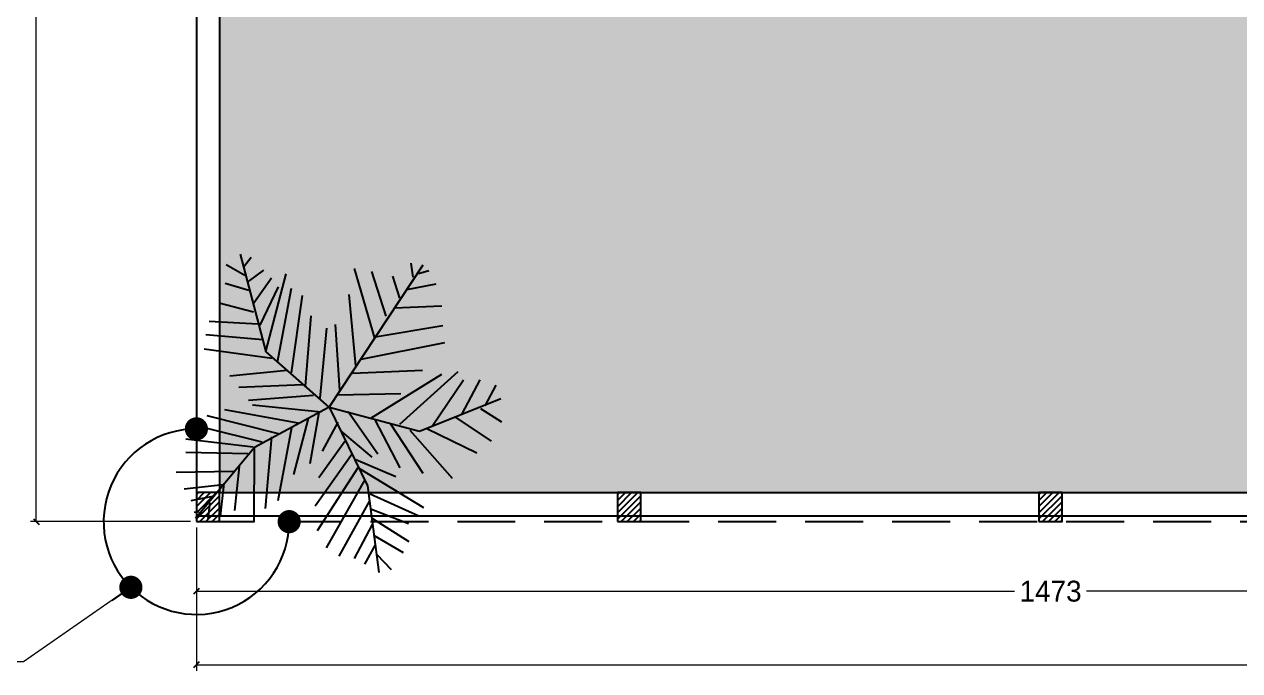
# Model space of a CAD drawing. Header units: centimetres. Extents: x 7997 to 116674, y 1017 to 13844.
# Drawn here: x 24609 to 25657, y 8771 to 9328 of the extents above; entities that cross this region are included whole.
import ezdxf

# ---------------------------------------------------------------- set-up
doc = ezdxf.new("R2010")
doc.units = ezdxf.units.CM
doc.header["$LTSCALE"] = 200
doc.header["$PDMODE"] = 2
doc.linetypes.add('DASHED2', pattern=[0.375, 0.25, -0.125])
for name, color, linetype in [('DIM', 11, 'Continuous'), ('P-DIM', 8, 'Continuous'), ('P-DIM-2', 11, 'Continuous'), ('P-LIMITS', 8, 'Continuous')]:
    doc.layers.add(name, color=color, linetype=linetype)
doc.layers.add('HAT', color=8, linetype='Continuous', lineweight=9)
doc.layers.add('P-WALL', color=8, linetype='Continuous', lineweight=25)
doc.styles.add('T1', font='times.ttf')
doc.styles.add('T2', font='')
doc.styles.get('T2').set_extended_font_data('Elisia')
doc.dimstyles.new('NORMAL', dxfattribs={"dimtxt": 18, "dimasz": 5, "dimexe": 5, "dimexo": 5, "dimgap": 1, "dimtad": 0, "dimdec": 0, "dimdsep": 46, "dimtxsty": 'T2', "dimblk1": 'OBLIQUE', "dimblk2": 'OBLIQUE', "dimsah": 1, "dimcen": 0.09, "dimclrd": 4, "dimclre": 4, "dimclrt": 6, "dimadec": 0, "dimazin": 0, "dimtfac": 1, "dimtdec": 0, "dimtofl": 0, "dimtmove": 1, "dimatfit": 2, "dimldrblk": 'OPEN30', "dimfxl": 0, "dimtolj": 1, "dimtzin": 0, "dimlwd": 5, "dimlwe": 5, "dimarcsym": 0})
doc.dimstyles.new('NORMAL-1', dxfattribs={"dimtxt": 10, "dimasz": 5, "dimexe": 5, "dimexo": 5, "dimgap": 1, "dimtad": 0, "dimdec": 0, "dimdsep": 46, "dimtxsty": 'T2', "dimblk1": 'OBLIQUE', "dimblk2": 'OBLIQUE', "dimsah": 1, "dimcen": 0.09, "dimclrd": 4, "dimclre": 4, "dimclrt": 6, "dimadec": 0, "dimazin": 0, "dimtfac": 1, "dimtdec": 0, "dimtofl": 0, "dimtmove": 1, "dimatfit": 3, "dimldrblk": 'OPEN30', "dimfxl": 0, "dimtolj": 1, "dimtzin": 0, "dimlwd": 5, "dimlwe": 5, "dimarcsym": 0})

# ---------------------------------------------------------------- blocks, each defined once
blk = doc.blocks.new('_OBLIQUE')
at = {"color": 0, "linetype": 'ByBlock'}
blk.add_line((-0.5, -0.5), (0.5, 0.5), dxfattribs=at)
blk = doc.blocks.new('DOT')
at = {"color": 0, "linetype": 'ByBlock'}
blk.add_line((-0.5, 0), (-1, 0), dxfattribs=at)
at = {"color": 0, "linetype": 'ByBlock', "const_width": 0.5}
blk.add_lwpolyline([(-0.25, 0, 1), (0.25, 0, 1)], format="xyb", close=True, dxfattribs=at)
blk = doc.blocks.new('*D1670')
at = {"layer": 'Defpoints', "color": 0, "transparency": 16777216}
for p in [(768, 323.9), (3451, 323.9), (768, 200.4)]:
    blk.add_point(p, dxfattribs=at)
at = {"layer": 'P-DIM', "color": 4, "lineweight": 5, "transparency": 16777216}
for p, q in [((768, 318.9), (768, 195.4)), ((3451, 318.9), (3451, 195.4)), ((768, 200.4), (2031.5, 200.4)), ((3451, 200.4), (2187.5, 200.4))]:
    blk.add_line(p, q, dxfattribs=at)
at = {"layer": 'P-DIM', "color": 4, "lineweight": 5, "transparency": 16777216, "xscale": 5, "yscale": 5, "zscale": 5, "rotation": 180}
blk.add_blockref('_OBLIQUE', (768, 200.4), dxfattribs=at)
at = {"layer": 'P-DIM', "color": 4, "lineweight": 5, "transparency": 16777216, "xscale": 5, "yscale": 5, "zscale": 5}
blk.add_blockref('_OBLIQUE', (3451, 200.4), dxfattribs=at)
at = {"layer": 'P-DIM', "color": 6, "transparency": 16777216, "insert": (2109.5, 200.4), "char_height": 55, "attachment_point": 5, "style": 'T1'}
blk.add_mtext('\\A1;2683', dxfattribs=at)
blk = doc.blocks.new('_Open30')
at = {"color": 0, "linetype": 'ByBlock', "lineweight": -2}
for p, q in [((-1, 0.27), (0, 0)), ((0, 0), (-1, -0.27)), ((0, 0), (-1, 0))]:
    blk.add_line(p, q, dxfattribs=at)
blk = doc.blocks.new('*D1673')
at = {"layer": 'Defpoints', "color": 0, "transparency": 16777216}
for p in [(768, 4479.9), (629.9, 323.9), (768, 323.9)]:
    blk.add_point(p, dxfattribs=at)
at = {"layer": 'P-DIM', "color": 4, "lineweight": 5, "transparency": 16777216}
for p, q in [((763, 4479.9), (624.9, 4479.9)), ((629.9, 4479.9), (629.9, 2481.9)), ((629.9, 323.9), (629.9, 2321.9)), ((763, 323.9), (624.9, 323.9))]:
    blk.add_line(p, q, dxfattribs=at)
at = {"layer": 'P-DIM', "color": 4, "lineweight": 5, "transparency": 16777216, "xscale": 5, "yscale": 5, "zscale": 5}
for p, rotation in [((629.9, 4479.9), 90), ((629.9, 323.9), 270)]:
    blk.add_blockref('_OBLIQUE', p, dxfattribs=dict(at, rotation=rotation))
at = {"layer": 'P-DIM', "color": 6, "transparency": 16777216, "insert": (629.9, 2401.9), "char_height": 55, "attachment_point": 5, "rotation": 90, "style": 'T1'}
blk.add_mtext('\\A1;4156', dxfattribs=at)
blk = doc.blocks.new('*D1448')
at = {"layer": 'Defpoints', "color": 0, "linetype": 'Continuous', "transparency": 16777216}
for p in [(24757.4, 8899.4), (26230.4, 8899.4), (24757.4, 8839.3)]:
    blk.add_point(p, dxfattribs=at)
at = {"layer": 'DIM', "color": 4, "lineweight": 5, "transparency": 16777216}
for p, q in [((24757.4, 8894.4), (24757.4, 8834.3)), ((26230.4, 8894.4), (26230.4, 8834.3)), ((24757.4, 8839.3), (25462.9, 8839.3)), ((26230.4, 8839.3), (25524.9, 8839.3))]:
    blk.add_line(p, q, dxfattribs=at)
at = {"layer": 'DIM', "color": 4, "linetype": 'Continuous', "lineweight": 5, "transparency": 16777216, "xscale": 5, "yscale": 5, "zscale": 5, "rotation": 180}
blk.add_blockref('_OBLIQUE', (24757.4, 8839.3), dxfattribs=at)
at = {"layer": 'DIM', "color": 4, "linetype": 'Continuous', "lineweight": 5, "transparency": 16777216, "xscale": 5, "yscale": 5, "zscale": 5}
blk.add_blockref('_OBLIQUE', (26230.4, 8839.3), dxfattribs=at)
at = {"layer": 'DIM', "color": 6, "linetype": 'Continuous', "transparency": 16777216, "insert": (25493.9, 8839.3), "char_height": 18, "attachment_point": 5, "style": 'T2'}
blk.add_mtext('\\A1;1473', dxfattribs=at)
blk = doc.blocks.new('*U1398')
for p, q in [((-10.186, 53.64), (-13.084, 55.962)), ((0, 0), (-10.5, 57)), ((-9.099, 51.782), (-6.563, 55.962)), ((-8.737, 47.138), (-17.069, 52.711)), ((-7.288, 39.707), (-21.778, 46.673)), ((-7.65, 43.423), (-2.578, 49.46)), ((-5.839, 35.992), (4.667, 48.067)), ((-5.114, 27.632), (10.463, 46.673)), ((-5.114, 28.097), (-24.676, 40.636)), ((-2.941, 16.486), (8.652, 37.85)), ((-3.665, 19.273), (-27.574, 35.527)), ((27, 9), (48, 36)), ((27.127, 9.056), (31.112, 35.992)), ((38.719, 34.134), (41.979, 28.561)), ((44.153, 36.456), (45.239, 32.741)), ((-48.585, 21.131), (-49.309, 29.026)), ((16.259, 5.805), (23.142, 31.348)), ((22.055, 7.198), (27.489, 32.277)), ((31.836, 30.883), (32.561, 16.486)), ((35.096, 32.741), (37.27, 22.524)), ((43.791, 29.954), (51.036, 30.883)), ((-31.5, 4.5), (-52.5, 25.5)), ((-43.513, 28.561), (-42.427, 15.558)), ((-38.442, 26.239), (-34.819, 7.663)), ((-35.544, 28.097), (-24.314, 3.947)), ((-14.533, 2.09), (-30.834, 25.31)), ((-1.129, 6.734), (9.014, 26.704)), ((10.101, 3.483), (17.708, 26.239)), ((40.53, 25.775), (48.862, 24.846)), ((-24.314, 23.917), (-2.941, 13.7)), ((3.942, 1.625), (11.187, 24.381)), ((-47.498, 19.737), (-55.83, 18.344)), ((36.183, 19.737), (48.137, 17.88)), ((-40.615, 13.7), (-55.105, 10.913)), ((-20.691, 13.7), (-1.129, 4.876)), ((33.285, 16.486), (48.862, 10.913)), ((0, 0), (27, 9)), ((29.662, 12.307), (48.137, 6.269)), ((-33.37, 6.269), (-52.207, 5.34)), ((0, 0), (-31.5, 4.5)), ((18.07, 5.805), (35.096, -3.483)), ((24.229, 7.663), (46.688, 1.625)), ((-28.299, 3.483), (-47.86, -5.805)), ((-21.416, 3.018), (-38.079, -8.128)), ((-15.982, 2.09), (-30.11, -9.521)), ((0, 0), (-22.5, -19.5)), ((-6.563, 1.161), (-21.416, -8.128)), ((0, 0), (18, -22.5)), ((6.478, 1.625), (26.04, -8.592)), ((11.187, 3.483), (30.749, -5.805)), ((-4.752, -3.483), (-3.665, -14.629)), ((2.493, -3.019), (-1.491, -20.202)), ((1.769, -2.555), (24.229, -9.521)), ((-6.563, -5.805), (-19.967, -9.985)), ((5.029, -6.27), (2.131, -25.775)), ((-13.446, -11.378), (-8.737, -32.741)), ((-9.461, -8.592), (-6.201, -23.453)), ((9.014, -11.378), (3.58, -35.992)), ((7.565, -9.056), (32.198, -14.629)), ((-17.431, -15.094), (-42.789, -18.809)), ((-15.257, -12.772), (-30.11, -12.772)), ((-17.069, -15.094), (-12.721, -40.172)), ((12.274, -15.094), (36.907, -18.809)), ((-22.5, -19.5), (-37.5, -45)), ((-20.691, -18.345), (-17.793, -44.352)), ((14.085, -16.951), (6.478, -40.172)), ((16.259, -19.738), (36.183, -22.989)), ((-24.314, -21.596), (-42.427, -22.06)), ((-25.038, -23.918), (-22.865, -45.281)), ((18.07, -22.524), (8.289, -45.745)), ((18, -22.5), (27, -52.5)), ((18.433, -22.524), (40.53, -29.026)), ((-26.849, -26.24), (-40.253, -25.775)), ((19.157, -25.311), (38.719, -33.206)), ((-28.299, -29.026), (-42.789, -31.348)), ((-29.023, -30.884), (-27.936, -43.887)), ((20.244, -30.419), (15.897, -44.816)), ((21.331, -32.741), (39.081, -40.636)), ((-30.834, -34.135), (-42.427, -35.528)), ((-32.646, -36.921), (-31.921, -44.352)), ((-34.457, -39.708), (-40.978, -42.494)), ((22.78, -37.85), (19.519, -48.532)), ((22.78, -38.314), (34.372, -44.816)), ((24.591, -43.423), (30.749, -47.603)), ((24.591, -45.745), (23.142, -50.854)), ((26.764, -49.925), (28.213, -50.854))]:
    blk.add_line(p, q)
blk = doc.blocks.new('01-PLOT LAYOUT-selattin')
at = {"layer": 'P-WALL'}
h = blk.add_hatch(dxfattribs=at)
h.set_pattern_fill('ANSI31', color=8, scale=30)
h.set_pattern_definition([(45, (-45439.844, -25508.878), (-2.65165043, 2.65165043), [])])
h.paths.add_polyline_path([(768, 323.9), (788, 323.9), (788, 348.9), (768, 348.9)])
h = blk.add_hatch(dxfattribs=at)
h.set_pattern_fill('ANSI31', color=8, scale=30)
h.set_pattern_definition([(45, (-45076.594, -25508.878), (-2.65165043, 2.65165043), [])])
h.paths.add_polyline_path([(1131.2, 323.9), (1151.2, 323.9), (1151.2, 348.9), (1131.2, 348.9)])
h = blk.add_hatch(dxfattribs=at)
h.set_pattern_fill('ANSI31', color=8, scale=30)
h.set_pattern_definition([(45, (-44713.344, -25508.878), (-2.65165043, 2.65165043), [])])
h.paths.add_polyline_path([(1494.5, 323.9), (1514.5, 323.9), (1514.5, 348.9), (1494.5, 348.9)])
at = {"layer": 'P-DIM-2', "color": 8, "const_width": 10}
for points in [[(773, 403.9, -1), (763, 403.9, -1)], [(853, 323.9, -1), (843, 323.9, -1)]]:
    blk.add_lwpolyline(points, format="xyb", close=True, dxfattribs=at)
at = {"layer": 'P-DIM-2', "color": 8}
blk.add_arc((768, 323.9), 80, 89.5844, 0, dxfattribs=at)
at = {"layer": 'P-LIMITS', "color": 8, "linetype": 'DASHED2'}
blk.add_lwpolyline([(768, 323.9), (3451, 323.9), (3451, 4479.9), (768, 4479.9)], close=True, dxfattribs=at)
at = {"layer": 'P-WALL'}
for points in [[(3451, 328.9), (3451, 4479.9), (768, 4479.9), (768, 328.9), (2241, 328.9)], [(3431, 348.9), (3431, 4459.9), (788, 4459.9), (788, 348.9), (2241, 348.9)]]:
    blk.add_lwpolyline(points, dxfattribs=at)
at = {"layer": 'P-WALL', "color": 8}
for points in [[(768, 323.9), (788, 323.9), (788, 348.9), (768, 348.9)], [(1131.2, 323.9), (1151.2, 323.9), (1151.2, 348.9), (1131.2, 348.9)], [(1494.5, 323.9), (1514.5, 323.9), (1514.5, 348.9), (1494.5, 348.9)]]:
    blk.add_lwpolyline(points, close=True, dxfattribs=at)
at = {"layer": 'P-DIM'}
dim = blk.add_linear_dim(base=(629.9, 323.9), p1=(768, 4479.9), p2=(768, 323.9), angle=90, dimstyle='NORMAL-1', override={"dimtxt": 55, "dimtxsty": 'T1'}, dxfattribs=at)
dim.commit()
dim.dimension.update_dxf_attribs({"geometry": '*D1673', "text_midpoint": (629.9, 2401.9)})
dim = blk.add_linear_dim(base=(768, 200.4), p1=(3451, 323.9), p2=(768, 323.9), dimstyle='NORMAL-1', override={"dimtxt": 55, "dimtxsty": 'T1'}, dxfattribs=at)
dim.commit()
dim.dimension.update_dxf_attribs({"geometry": '*D1670', "text_midpoint": (2109.5, 200.4)})
at = {"layer": 'P-DIM-2', "color": 8}
blk.add_leader([(711.5, 267.3), (618.9, 203), (171.4, 203)], dimstyle='NORMAL', override={"dimasz": 20, "dimldrblk": 'Dot'}, dxfattribs=at)

msp = doc.modelspace()

# ---------------------------------------------------------------- hatches: boundary and pattern name
at = {"layer": 'DIM', "linetype": 'Continuous'}
h = msp.add_hatch(dxfattribs=at)
h.set_pattern_fill('GRASS', color=8, scale=3)
edge = h.paths.add_edge_path()
edge.add_line((26081.774, 8924.3622), (26081.774, 9319.5905))
edge.add_arc((26540.3791, 9273.9449), 460.8711, 90, 174.3159862, ccw=False)
edge.add_line((26540.3791, 9734.8159), (26540.3791, 10530.3622))
edge.add_line((26540.3791, 10530.3622), (25975.3791, 10530.3622))
edge.add_line((25975.3791, 10530.3622), (25975.3791, 11664.8622))
edge.add_line((25975.3791, 11664.8622), (25815.3791, 11664.8622))
edge.add_line((25815.3791, 11664.8622), (25815.3791, 12458.3622))
edge.add_line((25815.3791, 12458.3622), (27260.3791, 12458.3622))
edge.add_line((27260.3791, 12458.3622), (27260.3791, 10530.3622))
edge.add_line((27260.3791, 10530.3622), (26720.3791, 10530.3622))
edge.add_line((26720.3791, 10530.3622), (26720.3791, 9734.8159))
edge.add_line((26720.3791, 9734.8159), (27420.3791, 9734.8159))
edge.add_line((27420.3791, 9734.8159), (27420.3791, 13035.3622))
edge.add_line((27420.3791, 13035.3622), (24777.3791, 13035.3622))
edge.add_line((24777.3791, 13035.3622), (24777.3791, 8924.3622))
edge.add_line((24777.3791, 8924.3622), (26081.774, 8924.3622))

# ---------------------------------------------------------------- linework, layer by layer
at = {"layer": 'HAT', "color": 8}
msp.add_lwpolyline([(26081.774, 8924.3622), (26081.774, 9319.5905, -0.385446785), (26540.3791, 9734.8159), (26540.3791, 10530.3622), (25975.3791, 10530.3622), (25975.3791, 11664.8622), (25815.3791, 11664.8622), (25815.3791, 12458.3622), (27260.3791, 12458.3622), (27260.3791, 10530.3622), (26720.3791, 10530.3622), (26720.3791, 9734.8159), (27420.3791, 9734.8159), (27420.3791, 13035.3622), (24777.3791, 13035.3622), (24777.3791, 8924.3622), (26081.774, 8924.3622)], format="xyb", dxfattribs=at)

# ---------------------------------------------------------------- block references
at = {"linetype": 'Continuous', "xscale": -2.54, "yscale": 2.54, "zscale": 2.54, "rotation": 336.9952902632941}
msp.add_blockref('*U1398', (24871.763, 8998.0436), dxfattribs=at)
at = {"layer": 'DIM', "linetype": 'Continuous'}
msp.add_blockref('01-PLOT LAYOUT-selattin', (23989.3878, 8575.4489), dxfattribs=at)

# ---------------------------------------------------------------- dimensions: what is measured, and where the dimension line sits
dim = msp.add_linear_dim(base=(24757.3791, 8839.2931), p1=(26230.3791, 8899.3622), p2=(24757.3791, 8899.3622), dimstyle='NORMAL', dxfattribs=at)
dim.commit()
dim.dimension.update_dxf_attribs({"geometry": '*D1448', "text_midpoint": (25493.8791, 8839.2931)})

doc.saveas('drawing.dxf')
